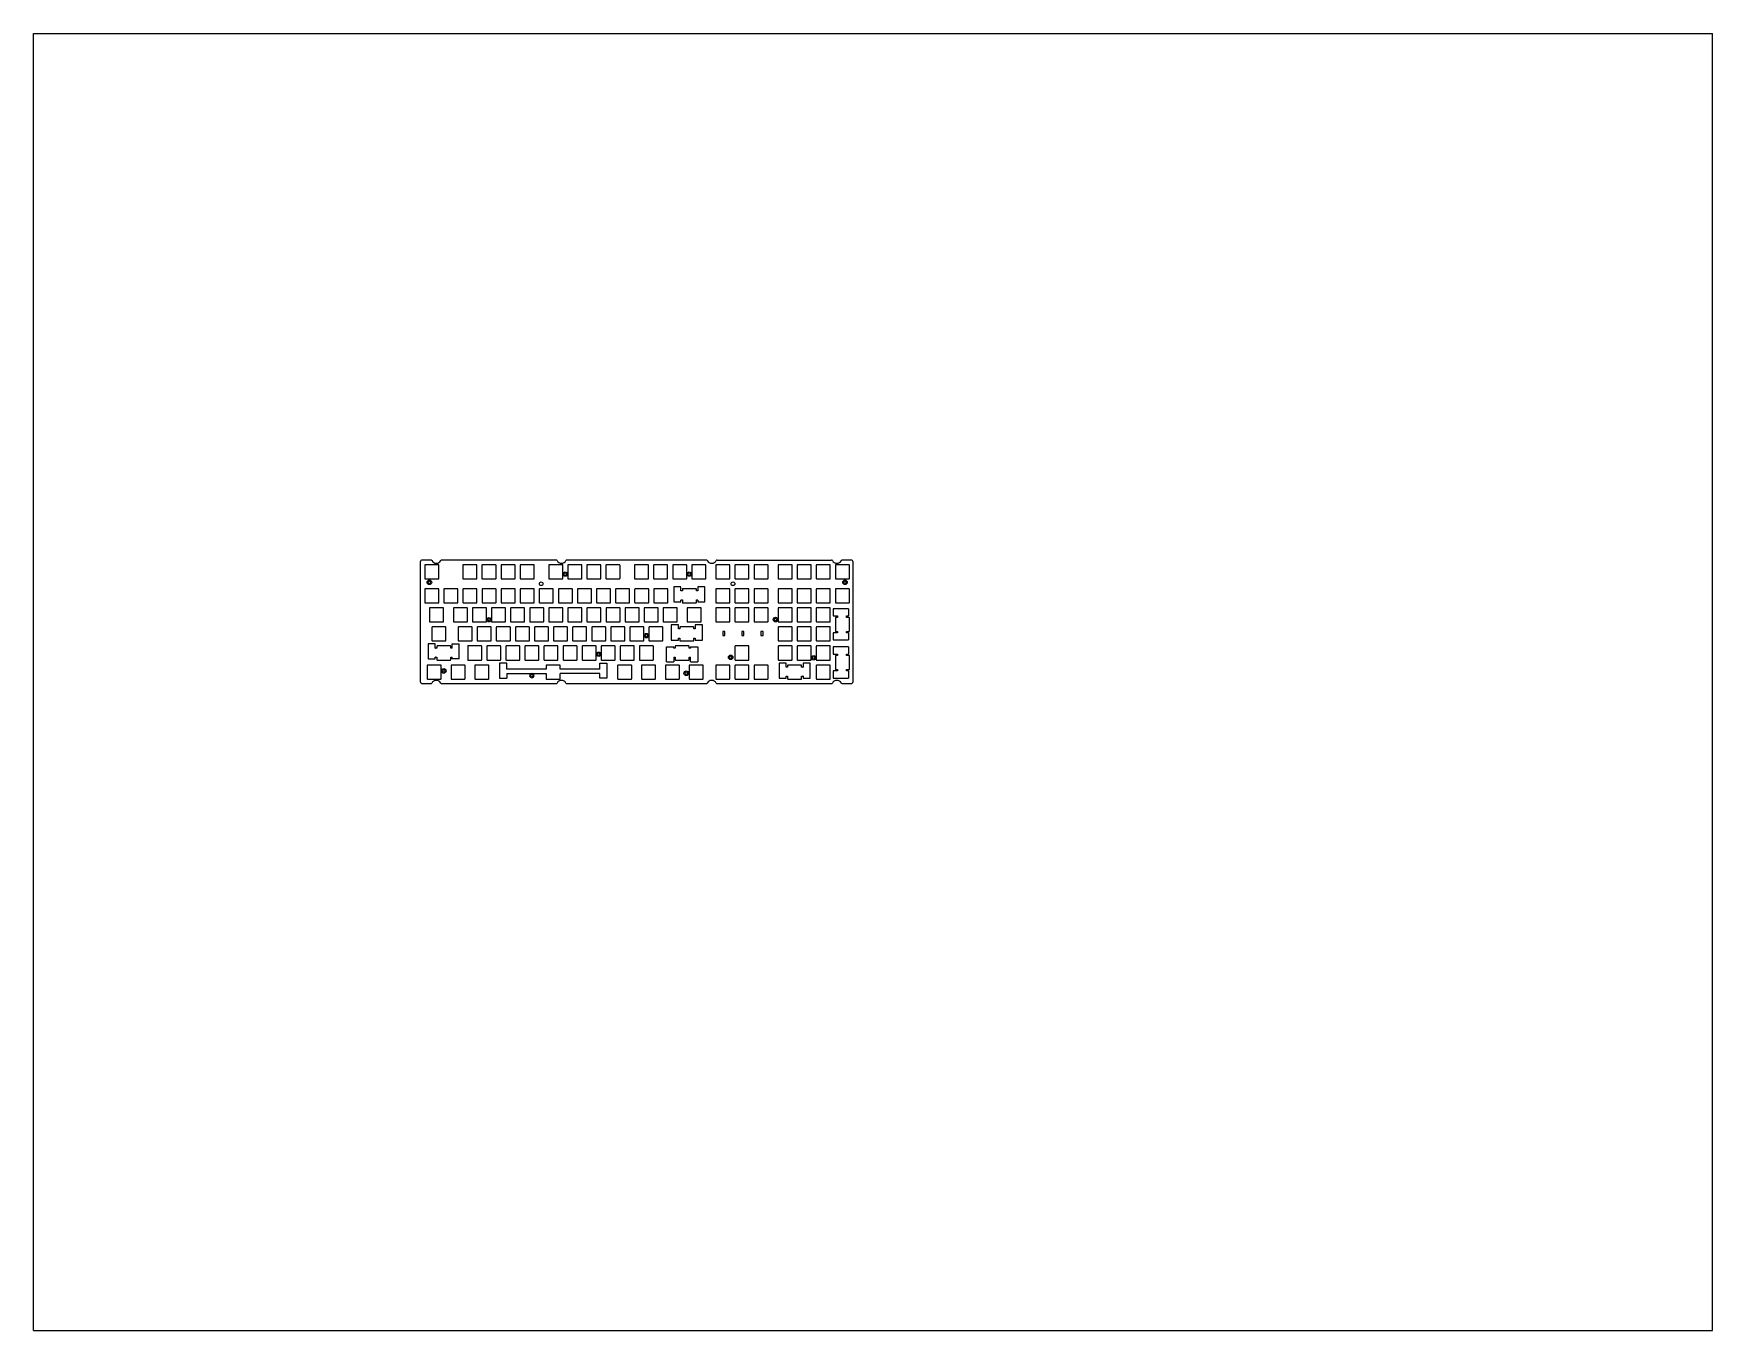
# Model space of a CAD drawing. Header units: millimetres. Extents: x 0 to 559, y 0 to 432.
import ezdxf

# ---------------------------------------------------------------- set-up
doc = ezdxf.new("R2010")
doc.units = ezdxf.units.MM
doc.header["$LTSCALE"] = 30.734
doc.layers.get('0').update_dxf_attribs({"linetype": 'CONTINUOUS'})

msp = doc.modelspace()

# ---------------------------------------------------------------- linework, layer by layer
at = {"color": 7, "linetype": 'Continuous'}
for p, q in [((0, 0), (0, 431.8)), ((0, 431.8), (558.8, 431.8)), ((558.8, 0), (558.8, 431.8)), ((128.69, 255.84), (128.69, 216.04)), ((132.28, 256.5), (129.35, 256.5)), ((130.22, 254.84), (130.22, 250.37)), ((134.79, 254.94), (130.32, 254.94)), ((134.89, 250.37), (134.89, 254.84)), ((173.95, 256.5), (135.82, 256.5)), ((142.9, 254.84), (142.9, 250.37)), ((147.47, 254.94), (143, 254.94)), ((147.57, 250.37), (147.57, 254.84)), ((149.25, 254.84), (149.25, 250.37)), ((153.82, 254.94), (149.35, 254.94)), ((153.92, 250.37), (153.92, 254.84)), ((155.6, 254.84), (155.6, 250.37)), ((160.17, 254.94), (155.7, 254.94)), ((160.27, 250.37), (160.27, 254.84)), ((161.95, 254.84), (161.95, 250.37)), ((166.52, 254.94), (162.05, 254.94)), ((166.62, 250.37), (166.62, 254.84)), ((171.47, 254.84), (171.47, 250.37)), ((176.04, 254.94), (171.57, 254.94)), ((176.14, 250.37), (176.14, 254.84)), ((223.95, 256.5), (177.49, 256.5)), ((177.82, 254.84), (177.82, 250.37)), ((182.39, 254.94), (177.92, 254.94)), ((182.49, 250.37), (182.49, 254.84)), ((184.17, 254.84), (184.17, 250.37)), ((188.74, 254.94), (184.27, 254.94)), ((188.84, 250.37), (188.84, 254.84)), ((190.52, 254.84), (190.52, 250.37)), ((195.09, 254.94), (190.62, 254.94)), ((195.19, 250.37), (195.19, 254.84)), ((200.04, 254.84), (200.04, 250.37)), ((204.6, 254.94), (200.13, 254.94)), ((204.7, 250.37), (204.7, 254.84)), ((206.39, 254.84), (206.39, 250.37)), ((210.95, 254.94), (206.48, 254.94)), ((211.05, 250.37), (211.05, 254.84)), ((212.74, 254.84), (212.74, 250.37)), ((217.3, 254.94), (212.83, 254.94)), ((217.4, 250.37), (217.4, 254.84)), ((219.09, 254.84), (219.09, 250.37)), ((223.65, 254.94), (219.18, 254.94)), ((223.75, 250.37), (223.75, 254.84)), ((227.1, 254.84), (227.1, 250.37)), ((231.67, 254.94), (227.2, 254.94)), ((227.49, 256.5), (265.62, 256.5)), ((231.77, 250.37), (231.77, 254.84)), ((233.45, 254.84), (233.45, 250.37)), ((238.02, 254.94), (233.55, 254.94)), ((238.12, 250.37), (238.12, 254.84)), ((239.8, 254.84), (239.8, 250.37)), ((244.37, 254.94), (239.9, 254.94)), ((244.47, 250.37), (244.47, 254.84)), ((247.82, 254.84), (247.82, 250.37)), ((252.39, 254.94), (247.92, 254.94)), ((252.49, 250.37), (252.49, 254.84)), ((254.17, 254.84), (254.17, 250.37)), ((258.74, 254.94), (254.27, 254.94)), ((258.84, 250.37), (258.84, 254.84)), ((260.52, 254.84), (260.52, 250.37)), ((265.09, 254.94), (260.62, 254.94)), ((265.19, 250.37), (265.19, 254.84)), ((266.87, 254.84), (266.87, 250.37)), ((271.44, 254.94), (266.97, 254.94)), ((272.09, 256.5), (269.15, 256.5)), ((271.54, 250.37), (271.54, 254.84)), ((272.75, 216.04), (272.75, 255.84)), ((130.22, 246.84), (130.22, 242.37)), ((130.32, 250.27), (134.79, 250.27)), ((134.79, 246.94), (130.32, 246.94)), ((134.89, 242.37), (134.89, 246.84)), ((136.57, 246.84), (136.57, 242.37)), ((141.14, 246.94), (136.67, 246.94)), ((141.24, 242.37), (141.24, 246.84)), ((142.92, 246.84), (142.92, 242.37)), ((143, 250.27), (147.47, 250.27)), ((147.49, 246.94), (143.02, 246.94)), ((147.59, 242.37), (147.59, 246.84)), ((149.27, 246.84), (149.27, 242.37)), ((149.35, 250.27), (153.82, 250.27)), ((153.84, 246.94), (149.37, 246.94)), ((153.94, 242.37), (153.94, 246.84)), ((155.62, 246.84), (155.62, 242.37)), ((155.7, 250.27), (160.17, 250.27)), ((160.19, 246.94), (155.72, 246.94)), ((160.29, 242.37), (160.29, 246.84)), ((161.97, 246.84), (161.97, 242.37)), ((162.05, 250.27), (166.52, 250.27)), ((166.54, 246.94), (162.07, 246.94)), ((166.64, 242.37), (166.64, 246.84)), ((168.32, 246.84), (168.32, 242.37)), ((172.89, 246.94), (168.42, 246.94)), ((171.57, 250.27), (176.04, 250.27)), ((172.99, 242.37), (172.99, 246.84)), ((174.67, 246.84), (174.67, 242.37)), ((179.24, 246.94), (174.77, 246.94)), ((177.92, 250.27), (182.39, 250.27)), ((179.34, 242.37), (179.34, 246.84)), ((181.02, 246.84), (181.02, 242.37)), ((185.59, 246.94), (181.12, 246.94)), ((184.27, 250.27), (188.74, 250.27)), ((185.69, 242.37), (185.69, 246.84)), ((187.37, 246.84), (187.37, 242.37)), ((191.94, 246.94), (187.47, 246.94)), ((190.62, 250.27), (195.09, 250.27)), ((192.04, 242.37), (192.04, 246.84)), ((193.72, 246.84), (193.72, 242.37)), ((198.29, 246.94), (193.82, 246.94)), ((198.39, 242.37), (198.39, 246.84)), ((200.07, 246.84), (200.07, 242.37)), ((200.13, 250.27), (204.6, 250.27)), ((204.64, 246.94), (200.17, 246.94)), ((204.74, 242.37), (204.74, 246.84)), ((206.42, 246.84), (206.42, 242.37)), ((206.48, 250.27), (210.95, 250.27)), ((210.99, 246.94), (206.52, 246.94)), ((211.09, 242.37), (211.09, 246.84)), ((212.83, 250.27), (217.3, 250.27)), ((213.07, 247.64), (213.07, 242.61)), ((215.47, 247.64), (213.07, 247.64)), ((215.47, 246.27), (215.47, 247.64)), ((215.94, 246.27), (215.49, 246.27)), ((215.94, 246.83), (215.94, 246.27)), ((220.5, 246.94), (216.04, 246.94)), ((219.18, 250.27), (223.65, 250.27)), ((220.6, 246.27), (220.6, 246.83)), ((221.05, 246.27), (220.6, 246.27)), ((223.47, 247.64), (221.07, 247.64)), ((221.07, 247.64), (221.07, 246.27)), ((223.47, 242.61), (223.47, 247.64)), ((227.1, 246.84), (227.1, 242.37)), ((227.2, 250.27), (231.67, 250.27)), ((231.67, 246.94), (227.2, 246.94)), ((231.77, 242.37), (231.77, 246.84)), ((233.45, 246.84), (233.45, 242.37)), ((233.55, 250.27), (238.02, 250.27)), ((238.02, 246.94), (233.55, 246.94)), ((238.12, 242.37), (238.12, 246.84)), ((239.8, 246.84), (239.8, 242.37)), ((239.9, 250.27), (244.37, 250.27)), ((244.37, 246.94), (239.9, 246.94)), ((244.47, 242.37), (244.47, 246.84)), ((247.82, 246.84), (247.82, 242.37)), ((247.92, 250.27), (252.39, 250.27)), ((252.39, 246.94), (247.92, 246.94)), ((252.49, 242.37), (252.49, 246.84)), ((254.17, 246.84), (254.17, 242.37)), ((254.27, 250.27), (258.74, 250.27)), ((258.74, 246.94), (254.27, 246.94)), ((258.84, 242.37), (258.84, 246.84)), ((260.52, 246.84), (260.52, 242.37)), ((260.62, 250.27), (265.09, 250.27)), ((265.09, 246.94), (260.62, 246.94)), ((265.19, 242.37), (265.19, 246.84)), ((266.87, 246.84), (266.87, 242.37)), ((266.97, 250.27), (271.44, 250.27)), ((271.44, 246.94), (266.97, 246.94)), ((271.54, 242.37), (271.54, 246.84)), ((130.32, 242.27), (134.79, 242.27)), ((131.8, 240.49), (131.8, 236.02)), ((136.37, 240.59), (131.9, 240.59)), ((136.47, 236.02), (136.47, 240.49)), ((136.67, 242.27), (141.14, 242.27)), ((139.74, 240.49), (139.74, 236.02)), ((144.3, 240.59), (139.83, 240.59)), ((143.02, 242.27), (147.49, 242.27)), ((144.4, 236.02), (144.4, 240.49)), ((146.09, 240.49), (146.09, 236.02)), ((150.65, 240.59), (146.18, 240.59)), ((149.37, 242.27), (153.84, 242.27)), ((150.75, 236.02), (150.75, 240.49)), ((152.44, 240.49), (152.44, 236.02)), ((157, 240.59), (152.53, 240.59)), ((155.72, 242.27), (160.19, 242.27)), ((157.1, 236.02), (157.1, 240.49)), ((158.79, 240.49), (158.79, 236.02)), ((163.35, 240.59), (158.88, 240.59)), ((162.07, 242.27), (166.54, 242.27)), ((163.45, 236.02), (163.45, 240.49)), ((165.14, 240.49), (165.14, 236.02)), ((169.7, 240.59), (165.23, 240.59)), ((168.42, 242.27), (172.89, 242.27)), ((169.8, 236.02), (169.8, 240.49)), ((171.49, 240.49), (171.49, 236.02)), ((176.05, 240.59), (171.58, 240.59)), ((174.77, 242.27), (179.24, 242.27)), ((176.15, 236.02), (176.15, 240.49)), ((177.84, 240.49), (177.84, 236.02)), ((182.4, 240.59), (177.93, 240.59)), ((181.12, 242.27), (185.59, 242.27)), ((182.5, 236.02), (182.5, 240.49)), ((184.19, 240.49), (184.19, 236.02)), ((188.75, 240.59), (184.28, 240.59)), ((187.47, 242.27), (191.94, 242.27)), ((188.85, 236.02), (188.85, 240.49)), ((190.54, 240.49), (190.54, 236.02)), ((195.1, 240.59), (190.63, 240.59)), ((193.82, 242.27), (198.29, 242.27)), ((195.2, 236.02), (195.2, 240.49)), ((196.89, 240.49), (196.89, 236.02)), ((201.45, 240.59), (196.98, 240.59)), ((200.17, 242.27), (204.64, 242.27)), ((201.55, 236.02), (201.55, 240.49)), ((203.24, 240.49), (203.24, 236.02)), ((207.8, 240.59), (203.33, 240.59)), ((206.52, 242.27), (210.99, 242.27)), ((207.9, 236.02), (207.9, 240.49)), ((209.59, 240.49), (209.59, 236.02)), ((214.15, 240.59), (209.68, 240.59)), ((213.07, 242.61), (215.47, 242.61)), ((214.25, 236.02), (214.25, 240.49)), ((215.47, 242.61), (215.47, 243.2)), ((215.49, 243.21), (215.94, 243.21)), ((215.94, 243.21), (215.94, 242.38)), ((216.04, 242.27), (220.5, 242.27)), ((217.52, 240.49), (217.52, 236.02)), ((222.09, 240.59), (217.62, 240.59)), ((220.6, 243.21), (221.05, 243.21)), ((220.6, 242.38), (220.6, 243.21)), ((221.07, 243.2), (221.07, 242.61)), ((221.07, 242.61), (223.47, 242.61)), ((222.19, 236.02), (222.19, 240.49)), ((227.1, 240.49), (227.1, 236.02)), ((227.2, 242.27), (231.67, 242.27)), ((231.67, 240.59), (227.2, 240.59)), ((231.77, 236.02), (231.77, 240.49)), ((233.45, 240.49), (233.45, 236.02)), ((233.55, 242.27), (238.02, 242.27)), ((238.02, 240.59), (233.55, 240.59)), ((238.12, 236.02), (238.12, 240.49)), ((239.8, 240.49), (239.8, 236.02)), ((239.9, 242.27), (244.37, 242.27)), ((244.37, 240.59), (239.9, 240.59)), ((244.47, 236.02), (244.47, 240.49)), ((247.82, 240.49), (247.82, 236.02)), ((247.92, 242.27), (252.39, 242.27)), ((252.39, 240.59), (247.92, 240.59)), ((252.49, 236.02), (252.49, 240.49)), ((254.17, 240.49), (254.17, 236.02)), ((254.27, 242.27), (258.74, 242.27)), ((258.74, 240.59), (254.27, 240.59)), ((258.84, 236.02), (258.84, 240.49)), ((260.52, 240.49), (260.52, 236.02)), ((260.62, 242.27), (265.09, 242.27)), ((265.09, 240.59), (260.62, 240.59)), ((265.19, 236.02), (265.19, 240.49)), ((271.2, 240.29), (266.17, 240.29)), ((266.17, 240.29), (266.17, 237.89)), ((266.97, 242.27), (271.44, 242.27)), ((271.2, 240.29), (271.2, 237.89)), ((131.9, 235.92), (136.37, 235.92)), ((139.83, 235.92), (144.3, 235.92)), ((146.18, 235.92), (150.65, 235.92)), ((152.53, 235.92), (157, 235.92)), ((158.88, 235.92), (163.35, 235.92)), ((165.23, 235.92), (169.7, 235.92)), ((171.58, 235.92), (176.05, 235.92)), ((177.93, 235.92), (182.4, 235.92)), ((184.28, 235.92), (188.75, 235.92)), ((190.63, 235.92), (195.1, 235.92)), ((196.98, 235.92), (201.45, 235.92)), ((203.33, 235.92), (207.8, 235.92)), ((209.68, 235.92), (214.15, 235.92)), ((214.66, 234.91), (212.26, 234.91)), ((212.26, 234.91), (212.26, 229.87)), ((214.66, 233.57), (214.66, 234.91)), ((217.62, 235.92), (222.09, 235.92)), ((222.66, 234.91), (220.26, 234.91)), ((220.26, 234.91), (220.26, 233.57)), ((222.66, 229.87), (222.66, 234.91)), ((227.2, 235.92), (231.67, 235.92)), ((233.55, 235.92), (238.02, 235.92)), ((239.9, 235.92), (244.37, 235.92)), ((247.92, 235.92), (252.39, 235.92)), ((254.27, 235.92), (258.74, 235.92)), ((260.62, 235.92), (265.09, 235.92)), ((266.17, 237.89), (267.54, 237.89)), ((266.87, 237.32), (266.87, 232.86)), ((267.54, 237.42), (266.97, 237.42)), ((267.54, 237.89), (267.54, 237.42)), ((270.6, 237.89), (271.2, 237.89)), ((270.6, 237.42), (270.6, 237.89)), ((271.43, 237.42), (270.6, 237.42)), ((271.54, 232.86), (271.54, 237.32)), ((132.59, 234.14), (132.59, 229.67)), ((137.16, 234.24), (132.69, 234.24)), ((132.69, 229.57), (137.16, 229.57)), ((137.26, 229.67), (137.26, 234.14)), ((141.32, 234.14), (141.32, 229.67)), ((145.89, 234.24), (141.42, 234.24)), ((141.42, 229.57), (145.89, 229.57)), ((145.99, 229.67), (145.99, 234.14)), ((147.67, 234.14), (147.67, 229.67)), ((152.24, 234.24), (147.77, 234.24)), ((147.77, 229.57), (152.24, 229.57)), ((152.34, 229.67), (152.34, 234.14)), ((154.02, 234.14), (154.02, 229.67)), ((158.59, 234.24), (154.12, 234.24)), ((154.12, 229.57), (158.59, 229.57)), ((158.69, 229.67), (158.69, 234.14)), ((160.37, 234.14), (160.37, 229.67)), ((164.94, 234.24), (160.47, 234.24)), ((160.47, 229.57), (164.94, 229.57)), ((165.04, 229.67), (165.04, 234.14)), ((166.72, 234.14), (166.72, 229.67)), ((171.29, 234.24), (166.82, 234.24)), ((166.82, 229.57), (171.29, 229.57)), ((171.39, 229.67), (171.39, 234.14)), ((173.07, 234.14), (173.07, 229.67)), ((177.64, 234.24), (173.17, 234.24)), ((173.17, 229.57), (177.64, 229.57)), ((177.74, 229.67), (177.74, 234.14)), ((179.42, 234.14), (179.42, 229.67)), ((183.99, 234.24), (179.52, 234.24)), ((179.52, 229.57), (183.99, 229.57)), ((184.09, 229.67), (184.09, 234.14)), ((185.77, 234.14), (185.77, 229.67)), ((190.34, 234.24), (185.87, 234.24)), ((185.87, 229.57), (190.34, 229.57)), ((190.44, 229.67), (190.44, 234.14)), ((192.12, 234.14), (192.12, 229.67)), ((196.69, 234.24), (192.22, 234.24)), ((192.22, 229.57), (196.69, 229.57)), ((196.79, 229.67), (196.79, 234.14)), ((198.47, 234.14), (198.47, 229.67)), ((203.04, 234.24), (198.57, 234.24)), ((198.57, 229.57), (203.04, 229.57)), ((203.14, 229.67), (203.14, 234.14)), ((204.82, 234.14), (204.82, 229.67)), ((209.39, 234.24), (204.92, 234.24)), ((204.92, 229.57), (209.39, 229.57)), ((209.49, 229.67), (209.49, 234.14)), ((212.26, 229.87), (214.66, 229.87)), ((214.66, 229.87), (214.66, 230.5)), ((215.13, 233.57), (214.68, 233.57)), ((214.68, 230.51), (215.13, 230.51)), ((215.13, 234.13), (215.13, 233.57)), ((215.13, 230.51), (215.13, 229.68)), ((219.69, 234.24), (215.23, 234.24)), ((215.23, 229.57), (219.69, 229.57)), ((219.79, 233.57), (219.79, 234.13)), ((220.24, 233.57), (219.79, 233.57)), ((219.79, 230.51), (220.24, 230.51)), ((219.79, 229.68), (219.79, 230.51)), ((220.26, 230.5), (220.26, 229.87)), ((220.26, 229.87), (222.66, 229.87)), ((230.12, 232.74), (229.45, 232.74)), ((229.45, 232.74), (229.45, 231.41)), ((229.45, 231.41), (230.12, 231.41)), ((230.12, 231.41), (230.12, 232.74)), ((236.45, 232.74), (235.79, 232.74)), ((235.79, 232.74), (235.79, 231.41)), ((235.79, 231.41), (236.45, 231.41)), ((236.45, 231.41), (236.45, 232.74)), ((242.79, 232.74), (242.12, 232.74)), ((242.12, 232.74), (242.12, 231.41)), ((242.12, 231.41), (242.79, 231.41)), ((242.79, 231.41), (242.79, 232.74)), ((247.82, 234.14), (247.82, 229.67)), ((252.39, 234.24), (247.92, 234.24)), ((247.92, 229.57), (252.39, 229.57)), ((252.49, 229.67), (252.49, 234.14)), ((254.17, 234.14), (254.17, 229.67)), ((258.74, 234.24), (254.27, 234.24)), ((254.27, 229.57), (258.74, 229.57)), ((258.84, 229.67), (258.84, 234.14)), ((260.52, 234.14), (260.52, 229.67)), ((265.09, 234.24), (260.62, 234.24)), ((260.62, 229.57), (265.09, 229.57)), ((265.19, 229.67), (265.19, 234.14)), ((267.54, 232.29), (266.17, 232.29)), ((266.17, 232.29), (266.17, 229.89)), ((266.17, 229.89), (271.2, 229.89)), ((266.97, 232.75), (267.54, 232.75)), ((267.54, 232.75), (267.54, 232.29)), ((270.6, 232.75), (271.43, 232.75)), ((270.6, 232.29), (270.6, 232.75)), ((271.2, 232.29), (270.6, 232.29)), ((271.2, 232.29), (271.2, 229.89)), ((131.31, 228.59), (131.31, 223.56)), ((133.71, 228.59), (131.31, 228.59)), ((131.31, 223.56), (133.71, 223.56)), ((133.71, 227.22), (133.71, 228.59)), ((133.71, 223.56), (133.71, 224.15)), ((134.18, 227.22), (133.73, 227.22)), ((133.73, 224.16), (134.18, 224.16)), ((134.18, 227.78), (134.18, 227.22)), ((134.18, 224.16), (134.18, 223.33)), ((138.74, 227.89), (134.28, 227.89)), ((138.84, 227.22), (138.84, 227.78)), ((139.29, 227.22), (138.84, 227.22)), ((138.84, 223.33), (138.84, 224.16)), ((138.84, 224.16), (139.29, 224.16)), ((139.31, 227.22), (139.31, 228.59)), ((139.31, 228.59), (141.71, 228.59)), ((139.31, 223.56), (139.31, 224.15)), ((141.71, 223.56), (139.31, 223.56)), ((141.71, 223.56), (141.71, 228.59)), ((144.49, 227.79), (144.49, 223.32)), ((149.05, 227.89), (144.58, 227.89)), ((149.15, 223.32), (149.15, 227.79)), ((150.84, 227.79), (150.84, 223.32)), ((155.4, 227.89), (150.93, 227.89)), ((155.5, 223.32), (155.5, 227.79)), ((157.19, 227.79), (157.19, 223.32)), ((161.75, 227.89), (157.28, 227.89)), ((161.85, 223.32), (161.85, 227.79)), ((163.54, 227.79), (163.54, 223.32)), ((168.1, 227.89), (163.63, 227.89)), ((168.2, 223.32), (168.2, 227.79)), ((169.89, 227.79), (169.89, 223.32)), ((174.45, 227.89), (169.98, 227.89)), ((174.55, 223.32), (174.55, 227.79)), ((176.24, 227.79), (176.24, 223.32)), ((180.8, 227.89), (176.33, 227.89)), ((180.9, 223.32), (180.9, 227.79)), ((182.59, 227.79), (182.59, 223.32)), ((187.15, 227.89), (182.68, 227.89)), ((187.25, 223.32), (187.25, 227.79)), ((188.94, 227.79), (188.94, 223.32)), ((193.5, 227.89), (189.03, 227.89)), ((193.6, 223.32), (193.6, 227.79)), ((195.29, 227.79), (195.29, 223.32)), ((199.85, 227.89), (195.38, 227.89)), ((199.95, 223.32), (199.95, 227.79)), ((201.64, 227.79), (201.64, 223.32)), ((206.2, 227.89), (201.73, 227.89)), ((206.3, 223.32), (206.3, 227.79)), ((210.66, 227.61), (213.06, 227.61)), ((210.66, 222.56), (210.66, 227.61)), ((213.06, 227.22), (213.06, 227.61)), ((213.06, 224.15), (213.06, 222.56)), ((213.53, 227.22), (213.08, 227.22)), ((213.08, 224.16), (213.53, 224.16)), ((213.53, 227.78), (213.53, 227.22)), ((213.53, 224.16), (213.53, 223.33)), ((218.09, 227.89), (213.63, 227.89)), ((218.19, 227.22), (218.19, 227.78)), ((218.64, 227.22), (218.19, 227.22)), ((218.19, 224.16), (218.64, 224.16)), ((218.19, 223.33), (218.19, 224.16)), ((218.66, 227.61), (221.06, 227.61)), ((218.66, 227.61), (218.66, 227.22)), ((218.66, 222.56), (218.66, 224.15)), ((221.06, 227.61), (221.06, 222.56)), ((233.45, 227.79), (233.45, 223.32)), ((238.02, 227.89), (233.55, 227.89)), ((238.12, 223.32), (238.12, 227.79)), ((247.82, 227.79), (247.82, 223.32)), ((252.39, 227.89), (247.92, 227.89)), ((252.49, 223.32), (252.49, 227.79)), ((254.17, 227.79), (254.17, 223.32)), ((258.74, 227.89), (254.27, 227.89)), ((258.84, 223.32), (258.84, 227.79)), ((260.52, 227.79), (260.52, 223.32)), ((265.09, 227.89), (260.62, 227.89)), ((265.19, 223.32), (265.19, 227.79)), ((271.2, 227.6), (266.17, 227.6)), ((266.17, 227.6), (266.17, 225.2)), ((266.17, 225.2), (267.54, 225.2)), ((266.87, 224.63), (266.87, 220.18)), ((267.54, 224.74), (266.97, 224.74)), ((267.54, 225.2), (267.54, 224.74)), ((270.6, 225.2), (271.2, 225.2)), ((270.6, 224.74), (270.6, 225.2)), ((271.43, 224.74), (270.6, 224.74)), ((271.2, 227.6), (271.2, 225.2)), ((271.54, 220.18), (271.54, 224.63)), ((131.01, 221.44), (131.01, 216.97)), ((135.58, 221.54), (131.11, 221.54)), ((134.28, 223.22), (138.74, 223.22)), ((135.68, 216.97), (135.68, 221.44)), ((138.94, 221.44), (138.94, 216.97)), ((143.51, 221.54), (139.04, 221.54)), ((143.61, 216.97), (143.61, 221.44)), ((144.58, 223.22), (149.05, 223.22)), ((146.88, 221.44), (146.88, 216.97)), ((151.45, 221.54), (146.98, 221.54)), ((150.93, 223.22), (155.4, 223.22)), ((151.54, 216.97), (151.54, 221.44)), ((155.11, 222.17), (155.11, 217.14)), ((157.51, 222.17), (155.11, 222.17)), ((157.28, 223.22), (161.75, 223.22)), ((157.51, 220.19), (157.51, 222.17)), ((170.64, 220.19), (157.51, 220.19)), ((157.51, 218.76), (157.51, 217.14)), ((157.51, 218.76), (170.64, 218.76)), ((163.63, 223.22), (168.1, 223.22)), ((169.98, 223.22), (174.45, 223.22)), ((170.64, 221.54), (170.64, 220.19)), ((175.31, 221.54), (170.64, 221.54)), ((170.64, 218.76), (170.64, 216.87)), ((175.31, 220.19), (175.31, 221.54)), ((188.44, 220.19), (175.31, 220.19)), ((175.31, 216.87), (175.31, 218.76)), ((188.44, 218.76), (175.31, 218.76)), ((176.33, 223.22), (180.8, 223.22)), ((182.68, 223.22), (187.15, 223.22)), ((188.44, 220.19), (188.44, 222.17)), ((188.44, 222.17), (190.84, 222.17)), ((188.44, 217.14), (188.44, 218.76)), ((189.03, 223.22), (193.5, 223.22)), ((190.84, 222.17), (190.84, 217.14)), ((194.41, 221.44), (194.41, 216.97)), ((198.98, 221.54), (194.51, 221.54)), ((195.38, 223.22), (199.85, 223.22)), ((199.08, 216.97), (199.08, 221.44)), ((201.73, 223.22), (206.2, 223.22)), ((202.34, 221.44), (202.34, 216.97)), ((206.91, 221.54), (202.44, 221.54)), ((207.01, 216.97), (207.01, 221.44)), ((210.28, 221.44), (210.28, 216.97)), ((214.85, 221.54), (210.38, 221.54)), ((210.66, 222.56), (213.06, 222.56)), ((213.63, 223.22), (218.09, 223.22)), ((214.94, 216.97), (214.94, 221.44)), ((218.21, 221.44), (218.21, 216.97)), ((222.78, 221.54), (218.31, 221.54)), ((218.66, 222.56), (221.06, 222.56)), ((222.88, 216.97), (222.88, 221.44)), ((227.1, 221.44), (227.1, 216.97)), ((231.67, 221.54), (227.2, 221.54)), ((231.77, 216.97), (231.77, 221.44)), ((233.45, 221.44), (233.45, 216.97)), ((233.55, 223.22), (238.02, 223.22)), ((238.02, 221.54), (233.55, 221.54)), ((238.12, 216.97), (238.12, 221.44)), ((239.8, 221.44), (239.8, 216.97)), ((244.37, 221.54), (239.9, 221.54)), ((244.47, 216.97), (244.47, 221.44)), ((247.92, 223.22), (252.39, 223.22)), ((250.52, 222.17), (248.12, 222.17)), ((248.12, 222.17), (248.12, 217.14)), ((250.52, 220.87), (250.52, 222.17)), ((250.99, 220.87), (250.54, 220.87)), ((250.99, 221.43), (250.99, 220.87)), ((255.55, 221.54), (251.09, 221.54)), ((254.27, 223.22), (258.74, 223.22)), ((255.65, 220.87), (255.65, 221.43)), ((256.1, 220.87), (255.65, 220.87)), ((258.52, 222.17), (256.12, 222.17)), ((256.12, 222.17), (256.12, 220.87)), ((258.52, 217.14), (258.52, 222.17)), ((260.52, 221.44), (260.52, 216.97)), ((260.62, 223.22), (265.09, 223.22)), ((265.09, 221.54), (260.62, 221.54)), ((265.19, 216.97), (265.19, 221.44)), ((267.54, 219.6), (266.17, 219.6)), ((266.17, 219.6), (266.17, 217.2)), ((266.97, 220.07), (267.54, 220.07)), ((267.54, 220.07), (267.54, 219.6)), ((270.6, 220.07), (271.43, 220.07)), ((270.6, 219.6), (270.6, 220.07)), ((271.2, 219.6), (270.6, 219.6)), ((271.2, 219.6), (271.2, 217.2)), ((129.35, 215.37), (132.28, 215.37)), ((131.11, 216.87), (135.58, 216.87)), ((135.82, 215.37), (173.95, 215.37)), ((139.04, 216.87), (143.51, 216.87)), ((146.98, 216.87), (151.45, 216.87)), ((155.11, 217.14), (157.51, 217.14)), ((170.64, 216.87), (175.31, 216.87)), ((177.49, 215.37), (223.95, 215.37)), ((190.84, 217.14), (188.44, 217.14)), ((194.51, 216.87), (198.98, 216.87)), ((202.44, 216.87), (206.91, 216.87)), ((210.38, 216.87), (214.85, 216.87)), ((218.31, 216.87), (222.78, 216.87)), ((227.2, 216.87), (231.67, 216.87)), ((227.49, 215.37), (265.62, 215.37)), ((233.55, 216.87), (238.02, 216.87)), ((239.9, 216.87), (244.37, 216.87)), ((248.12, 217.14), (250.52, 217.14)), ((250.52, 217.14), (250.52, 217.8)), ((250.54, 217.81), (250.99, 217.81)), ((250.99, 217.81), (250.99, 216.98)), ((251.09, 216.87), (255.55, 216.87)), ((255.65, 217.81), (256.1, 217.81)), ((255.65, 216.98), (255.65, 217.81)), ((256.12, 217.8), (256.12, 217.14)), ((256.12, 217.14), (258.52, 217.14)), ((260.62, 216.87), (265.09, 216.87)), ((266.17, 217.2), (271.2, 217.2)), ((269.16, 215.37), (272.09, 215.37)), ((0, 0), (558.8, 0))]:
    msp.add_line(p, q, dxfattribs=at)
for centre, radius in [((176.97, 251.82), 0.733), ((176.97, 251.82), 0.433), ((218.24, 251.82), 0.733), ((218.24, 251.82), 0.433), ((131.75, 249.08), 0.767), ((131.75, 249.08), 0.433), ((168.98, 248.61), 0.617), ((232.79, 248.61), 0.617), ((270.08, 249.08), 0.767), ((270.08, 249.08), 0.433), ((151.59, 236.64), 0.733), ((151.59, 236.64), 0.433), ((246.98, 236.67), 0.767), ((246.98, 236.67), 0.433), ((203.97, 231.32), 0.733), ((203.97, 231.32), 0.433), ((188.09, 225.15), 0.733), ((188.09, 225.15), 0.433), ((232.03, 224.12), 0.767), ((232.03, 224.12), 0.433), ((259.66, 223.95), 0.767), ((259.66, 223.95), 0.433), ((136.53, 219.58), 0.767), ((136.53, 219.58), 0.433), ((165.85, 218.03), 0.433), ((217.25, 218.82), 0.767), ((217.25, 218.82), 0.433)]:
    msp.add_circle(centre, radius, dxfattribs=at)
for centre, radius, start, end in [((129.35, 255.84), 0.667, 90, 180), ((130.32, 254.84), 0.0983, 90, 180), ((132.28, 256.17), 0.333, 27.8559, 90), ((134.05, 257.11), 1.67, 207.8559, 332.1441), ((134.79, 254.84), 0.0983, 0, 90), ((135.82, 256.17), 0.333, 90, 152.1441), ((143, 254.84), 0.0983, 90, 180), ((147.47, 254.84), 0.0983, 0, 90), ((149.35, 254.84), 0.0983, 90, 180), ((153.82, 254.84), 0.0983, 0, 90), ((155.7, 254.84), 0.0983, 90, 180), ((160.17, 254.84), 0.0983, 0, 90), ((162.05, 254.84), 0.0983, 90, 180), ((166.52, 254.84), 0.0983, 0, 90), ((171.57, 254.84), 0.0983, 90, 180), ((173.95, 256.17), 0.333, 27.8559, 90), ((175.72, 257.11), 1.67, 207.8559, 332.1441), ((176.04, 254.84), 0.0983, 0, 90), ((177.49, 256.17), 0.333, 90, 152.1441), ((177.92, 254.84), 0.0983, 90, 180), ((182.39, 254.84), 0.0983, 0, 90), ((184.27, 254.84), 0.0983, 90, 180), ((188.74, 254.84), 0.0983, 0, 90), ((190.62, 254.84), 0.0983, 90, 180), ((195.09, 254.84), 0.0983, 0, 90), ((200.13, 254.84), 0.0983, 90, 180), ((204.6, 254.84), 0.0983, 0, 90), ((206.48, 254.84), 0.0983, 90, 180), ((210.95, 254.84), 0.0983, 0, 90), ((212.83, 254.84), 0.0983, 90, 180), ((217.3, 254.84), 0.0983, 0, 90), ((219.18, 254.84), 0.0983, 90, 180), ((223.65, 254.84), 0.0983, 0, 90), ((223.95, 256.17), 0.333, 27.8559, 90), ((225.72, 257.11), 1.67, 207.8559, 332.1441), ((227.2, 254.84), 0.0983, 90, 180), ((227.49, 256.17), 0.333, 90, 152.1441), ((231.67, 254.84), 0.0983, 0, 90), ((233.55, 254.84), 0.0983, 90, 180), ((238.02, 254.84), 0.0983, 0, 90), ((239.9, 254.84), 0.0983, 90, 180), ((244.37, 254.84), 0.0983, 0, 90), ((247.92, 254.84), 0.1, 90, 180), ((252.39, 254.84), 0.1, 0, 90), ((254.27, 254.84), 0.1, 90, 180), ((258.74, 254.84), 0.1, 0, 90), ((260.62, 254.84), 0.1, 90, 180), ((265.09, 254.84), 0.1, 0, 90), ((265.62, 256.17), 0.333, 27.8559, 90), ((267.39, 257.11), 1.67, 207.8559, 332.1441), ((266.97, 254.84), 0.1, 90, 180), ((269.15, 256.17), 0.333, 90, 152.1441), ((271.44, 254.84), 0.1, 0, 90), ((272.09, 255.84), 0.667, 0, 90), ((130.32, 250.37), 0.0983, 180, 270), ((130.32, 246.84), 0.0983, 90, 180), ((134.79, 250.37), 0.0983, 270, 360), ((134.79, 246.84), 0.0983, 0, 90), ((136.67, 246.84), 0.0983, 90, 180), ((141.14, 246.84), 0.0983, 0, 90), ((143, 250.37), 0.0983, 180, 270), ((143.02, 246.84), 0.0983, 90, 180), ((147.47, 250.37), 0.0983, 270, 360), ((147.49, 246.84), 0.0983, 0, 90), ((149.35, 250.37), 0.0983, 180, 270), ((149.37, 246.84), 0.0983, 90, 180), ((153.82, 250.37), 0.0983, 270, 360), ((153.84, 246.84), 0.0983, 0, 90), ((155.7, 250.37), 0.0983, 180, 270), ((155.72, 246.84), 0.0983, 90, 180), ((160.17, 250.37), 0.0983, 270, 360), ((160.19, 246.84), 0.0983, 0, 90), ((162.05, 250.37), 0.0983, 180, 270), ((162.07, 246.84), 0.0983, 90, 180), ((166.52, 250.37), 0.0983, 270, 360), ((166.54, 246.84), 0.0983, 0, 90), ((168.42, 246.84), 0.0983, 90, 180), ((171.57, 250.37), 0.0983, 180, 270), ((172.89, 246.84), 0.0983, 0, 90), ((174.77, 246.84), 0.0983, 90, 180), ((176.04, 250.37), 0.0983, 270, 360), ((177.92, 250.37), 0.0983, 180, 270), ((179.24, 246.84), 0.0983, 0, 90), ((181.12, 246.84), 0.0983, 90, 180), ((182.39, 250.37), 0.0983, 270, 360), ((184.27, 250.37), 0.0983, 180, 270), ((185.59, 246.84), 0.0983, 0, 90), ((187.47, 246.84), 0.0983, 90, 180), ((188.74, 250.37), 0.0983, 270, 360), ((190.62, 250.37), 0.0983, 180, 270), ((191.94, 246.84), 0.0983, 0, 90), ((193.82, 246.84), 0.0983, 90, 180), ((195.09, 250.37), 0.0983, 270, 360), ((198.29, 246.84), 0.0983, 0, 90), ((200.13, 250.37), 0.0983, 180, 270), ((200.17, 246.84), 0.0983, 90, 180), ((204.6, 250.37), 0.0983, 270, 360), ((204.64, 246.84), 0.0983, 0, 90), ((206.48, 250.37), 0.0983, 180, 270), ((206.52, 246.84), 0.0983, 90, 180), ((210.95, 250.37), 0.0983, 270, 360), ((210.99, 246.84), 0.0983, 0, 90), ((212.83, 250.37), 0.0983, 180, 270), ((215.49, 246.37), 0.1, 261.3731, 270), ((216.04, 246.83), 0.105, 90, 180), ((217.3, 250.37), 0.0983, 270, 360), ((219.18, 250.37), 0.0983, 180, 270), ((220.5, 246.83), 0.105, 0, 90), ((221.05, 246.37), 0.1, 270, 280.564), ((223.65, 250.37), 0.0983, 270, 360), ((227.2, 250.37), 0.0983, 180, 270), ((227.2, 246.84), 0.0983, 90, 180), ((231.67, 250.37), 0.0983, 270, 360), ((231.67, 246.84), 0.0983, 0, 90), ((233.55, 250.37), 0.0983, 180, 270), ((233.55, 246.84), 0.0983, 90, 180), ((238.02, 250.37), 0.0983, 270, 360), ((238.02, 246.84), 0.0983, 0, 90), ((239.9, 250.37), 0.0983, 180, 270), ((239.9, 246.84), 0.0983, 90, 180), ((244.37, 250.37), 0.0983, 270, 360), ((244.37, 246.84), 0.0983, 0, 90), ((247.92, 250.37), 0.1, 180, 270), ((247.92, 246.84), 0.0983, 90, 180), ((252.39, 250.37), 0.1, 270, 360), ((252.39, 246.84), 0.0983, 0, 90), ((254.27, 250.37), 0.1, 180, 270), ((254.27, 246.84), 0.0983, 90, 180), ((258.74, 250.37), 0.1, 270, 360), ((258.74, 246.84), 0.0983, 0, 90), ((260.62, 250.37), 0.1, 180, 270), ((260.62, 246.84), 0.0983, 90, 180), ((265.09, 250.37), 0.1, 270, 360), ((265.09, 246.84), 0.0983, 0, 90), ((266.97, 250.37), 0.1, 180, 270), ((266.97, 246.84), 0.0983, 90, 180), ((271.44, 250.37), 0.1, 270, 360), ((271.44, 246.84), 0.0983, 0, 90), ((130.32, 242.37), 0.0983, 180, 270), ((131.9, 240.49), 0.0983, 90, 180), ((134.79, 242.37), 0.0983, 270, 360), ((136.37, 240.49), 0.0983, 0, 90), ((136.67, 242.37), 0.0983, 180, 270), ((139.83, 240.49), 0.0983, 90, 180), ((141.14, 242.37), 0.0983, 270, 360), ((143.02, 242.37), 0.0983, 180, 270), ((144.3, 240.49), 0.0983, 0, 90), ((146.18, 240.49), 0.0983, 90, 180), ((147.49, 242.37), 0.0983, 270, 360), ((149.37, 242.37), 0.0983, 180, 270), ((150.65, 240.49), 0.0983, 0, 90), ((152.53, 240.49), 0.0983, 90, 180), ((153.84, 242.37), 0.0983, 270, 360), ((155.72, 242.37), 0.0983, 180, 270), ((157, 240.49), 0.0983, 0, 90), ((158.88, 240.49), 0.0983, 90, 180), ((160.19, 242.37), 0.0983, 270, 360), ((162.07, 242.37), 0.0983, 180, 270), ((163.35, 240.49), 0.0983, 0, 90), ((165.23, 240.49), 0.0983, 90, 180), ((166.54, 242.37), 0.0983, 270, 360), ((168.42, 242.37), 0.0983, 180, 270), ((169.7, 240.49), 0.0983, 0, 90), ((171.58, 240.49), 0.0983, 90, 180), ((172.89, 242.37), 0.0983, 270, 360), ((174.77, 242.37), 0.0983, 180, 270), ((176.05, 240.49), 0.0983, 0, 90), ((177.93, 240.49), 0.0983, 90, 180), ((179.24, 242.37), 0.0983, 270, 360), ((181.12, 242.37), 0.0983, 180, 270), ((182.4, 240.49), 0.0983, 0, 90), ((184.28, 240.49), 0.0983, 90, 180), ((185.59, 242.37), 0.0983, 270, 360), ((187.47, 242.37), 0.0983, 180, 270), ((188.75, 240.49), 0.0983, 0, 90), ((190.63, 240.49), 0.0983, 90, 180), ((191.94, 242.37), 0.0983, 270, 360), ((193.82, 242.37), 0.0983, 180, 270), ((195.1, 240.49), 0.0983, 0, 90), ((196.98, 240.49), 0.0983, 90, 180), ((198.29, 242.37), 0.0983, 270, 360), ((200.17, 242.37), 0.0983, 180, 270), ((201.45, 240.49), 0.0983, 0, 90), ((203.33, 240.49), 0.0983, 90, 180), ((204.64, 242.37), 0.0983, 270, 360), ((206.52, 242.37), 0.0983, 180, 270), ((207.8, 240.49), 0.0983, 0, 90), ((209.68, 240.49), 0.0983, 90, 180), ((210.99, 242.37), 0.0983, 270, 360), ((214.15, 240.49), 0.0983, 0, 90), ((215.49, 243.11), 0.1, 90, 98.6269), ((216.04, 242.38), 0.105, 180, 270), ((217.62, 240.49), 0.0983, 90, 180), ((220.5, 242.38), 0.105, 270, 360), ((221.05, 243.11), 0.1, 79.436, 90), ((222.09, 240.49), 0.0983, 0, 90), ((227.2, 242.37), 0.0983, 180, 270), ((227.2, 240.49), 0.0983, 90, 180), ((231.67, 242.37), 0.0983, 270, 360), ((231.67, 240.49), 0.0983, 0, 90), ((233.55, 242.37), 0.0983, 180, 270), ((233.55, 240.49), 0.0983, 90, 180), ((238.02, 242.37), 0.0983, 270, 360), ((238.02, 240.49), 0.0983, 0, 90), ((239.9, 242.37), 0.0983, 180, 270), ((239.9, 240.49), 0.0983, 90, 180), ((244.37, 242.37), 0.0983, 270, 360), ((244.37, 240.49), 0.0983, 0, 90), ((247.92, 242.37), 0.0983, 180, 270), ((247.92, 240.49), 0.0983, 90, 180), ((252.39, 242.37), 0.0983, 270, 360), ((252.39, 240.49), 0.0983, 0, 90), ((254.27, 242.37), 0.0983, 180, 270), ((254.27, 240.49), 0.0983, 90, 180), ((258.74, 242.37), 0.0983, 270, 360), ((258.74, 240.49), 0.0983, 0, 90), ((260.62, 242.37), 0.0983, 180, 270), ((260.62, 240.49), 0.0983, 90, 180), ((265.09, 242.37), 0.0983, 270, 360), ((265.09, 240.49), 0.0983, 0, 90), ((266.97, 242.37), 0.0983, 180, 270), ((271.44, 242.37), 0.0983, 270, 360), ((131.9, 236.02), 0.0983, 180, 270), ((136.37, 236.02), 0.0983, 270, 360), ((139.83, 236.02), 0.0983, 180, 270), ((144.3, 236.02), 0.0983, 270, 360), ((146.18, 236.02), 0.0983, 180, 270), ((150.65, 236.02), 0.0983, 270, 360), ((152.53, 236.02), 0.0983, 180, 270), ((157, 236.02), 0.0983, 270, 360), ((158.88, 236.02), 0.0983, 180, 270), ((163.35, 236.02), 0.0983, 270, 360), ((165.23, 236.02), 0.0983, 180, 270), ((169.7, 236.02), 0.0983, 270, 360), ((171.58, 236.02), 0.0983, 180, 270), ((176.05, 236.02), 0.0983, 270, 360), ((177.93, 236.02), 0.0983, 180, 270), ((182.4, 236.02), 0.0983, 270, 360), ((184.28, 236.02), 0.0983, 180, 270), ((188.75, 236.02), 0.0983, 270, 360), ((190.63, 236.02), 0.0983, 180, 270), ((195.1, 236.02), 0.0983, 270, 360), ((196.98, 236.02), 0.0983, 180, 270), ((201.45, 236.02), 0.0983, 270, 360), ((203.33, 236.02), 0.0983, 180, 270), ((207.8, 236.02), 0.0983, 270, 360), ((209.68, 236.02), 0.0983, 180, 270), ((214.15, 236.02), 0.0983, 270, 360), ((217.62, 236.02), 0.0983, 180, 270), ((222.09, 236.02), 0.0983, 270, 360), ((227.2, 236.02), 0.0983, 180, 270), ((231.67, 236.02), 0.0983, 270, 360), ((233.55, 236.02), 0.0983, 180, 270), ((238.02, 236.02), 0.0983, 270, 360), ((239.9, 236.02), 0.0983, 180, 270), ((244.37, 236.02), 0.0983, 270, 360), ((247.92, 236.02), 0.0983, 180, 270), ((252.39, 236.02), 0.0983, 270, 360), ((254.27, 236.02), 0.0983, 180, 270), ((258.74, 236.02), 0.0983, 270, 360), ((260.62, 236.02), 0.0983, 180, 270), ((265.09, 236.02), 0.0983, 270, 360), ((266.97, 237.32), 0.105, 90, 180), ((271.43, 237.32), 0.105, 0, 90), ((132.69, 234.14), 0.0983, 90, 180), ((132.69, 229.67), 0.0983, 180, 270), ((137.16, 234.14), 0.0983, 0, 90), ((137.16, 229.67), 0.0983, 270, 360), ((141.42, 234.14), 0.0983, 90, 180), ((141.42, 229.67), 0.0983, 180, 270), ((145.89, 234.14), 0.0983, 0, 90), ((145.89, 229.67), 0.0983, 270, 360), ((147.77, 234.14), 0.0983, 90, 180), ((147.77, 229.67), 0.0983, 180, 270), ((152.24, 234.14), 0.0983, 0, 90), ((152.24, 229.67), 0.0983, 270, 360), ((154.12, 234.14), 0.0983, 90, 180), ((154.12, 229.67), 0.0983, 180, 270), ((158.59, 234.14), 0.0983, 0, 90), ((158.59, 229.67), 0.0983, 270, 360), ((160.47, 234.14), 0.0983, 90, 180), ((160.47, 229.67), 0.0983, 180, 270), ((164.94, 234.14), 0.0983, 0, 90), ((164.94, 229.67), 0.0983, 270, 360), ((166.82, 234.14), 0.0983, 90, 180), ((166.82, 229.67), 0.0983, 180, 270), ((171.29, 234.14), 0.0983, 0, 90), ((171.29, 229.67), 0.0983, 270, 360), ((173.17, 234.14), 0.0983, 90, 180), ((173.17, 229.67), 0.0983, 180, 270), ((177.64, 234.14), 0.0983, 0, 90), ((177.64, 229.67), 0.0983, 270, 360), ((179.52, 234.14), 0.0983, 90, 180), ((179.52, 229.67), 0.0983, 180, 270), ((183.99, 234.14), 0.0983, 0, 90), ((183.99, 229.67), 0.0983, 270, 360), ((185.87, 234.14), 0.0983, 90, 180), ((185.87, 229.67), 0.0983, 180, 270), ((190.34, 234.14), 0.0983, 0, 90), ((190.34, 229.67), 0.0983, 270, 360), ((192.22, 234.14), 0.0983, 90, 180), ((192.22, 229.67), 0.0983, 180, 270), ((196.69, 234.14), 0.0983, 0, 90), ((196.69, 229.67), 0.0983, 270, 360), ((198.57, 234.14), 0.0983, 90, 180), ((198.57, 229.67), 0.0983, 180, 270), ((203.04, 234.14), 0.0983, 0, 90), ((203.04, 229.67), 0.0983, 270, 360), ((204.92, 234.14), 0.0983, 90, 180), ((204.92, 229.67), 0.0983, 180, 270), ((209.39, 234.14), 0.0983, 0, 90), ((209.39, 229.67), 0.0983, 270, 360), ((214.68, 233.67), 0.1, 261.3731, 270), ((214.68, 230.41), 0.1, 90, 98.6269), ((215.23, 234.13), 0.105, 90, 180), ((215.23, 229.68), 0.105, 180, 270), ((219.69, 234.13), 0.105, 0, 90), ((219.69, 229.68), 0.105, 270, 360), ((220.24, 233.67), 0.1, 270, 280.564), ((220.24, 230.41), 0.1, 79.436, 90), ((247.92, 234.14), 0.0983, 90, 180), ((247.92, 229.67), 0.0983, 180, 270), ((252.39, 234.14), 0.0983, 0, 90), ((252.39, 229.67), 0.0983, 270, 360), ((254.27, 234.14), 0.0983, 90, 180), ((254.27, 229.67), 0.0983, 180, 270), ((258.74, 234.14), 0.0983, 0, 90), ((258.74, 229.67), 0.0983, 270, 360), ((260.62, 234.14), 0.0983, 90, 180), ((260.62, 229.67), 0.0983, 180, 270), ((265.09, 234.14), 0.0983, 0, 90), ((265.09, 229.67), 0.0983, 270, 360), ((266.97, 232.86), 0.105, 180, 270), ((271.43, 232.86), 0.105, 270, 360), ((133.73, 227.32), 0.1, 261.3731, 270), ((133.73, 224.06), 0.1, 90, 98.6269), ((134.28, 227.78), 0.105, 90, 180), ((138.74, 227.78), 0.105, 0, 90), ((139.29, 227.32), 0.1, 270, 280.564), ((139.29, 224.06), 0.1, 79.436, 90), ((144.58, 227.79), 0.0983, 90, 180), ((149.05, 227.79), 0.0983, 0, 90), ((150.93, 227.79), 0.0983, 90, 180), ((155.4, 227.79), 0.0983, 0, 90), ((157.28, 227.79), 0.0983, 90, 180), ((161.75, 227.79), 0.0983, 0, 90), ((163.63, 227.79), 0.0983, 90, 180), ((168.1, 227.79), 0.0983, 0, 90), ((169.98, 227.79), 0.0983, 90, 180), ((174.45, 227.79), 0.0983, 0, 90), ((176.33, 227.79), 0.0983, 90, 180), ((180.8, 227.79), 0.0983, 0, 90), ((182.68, 227.79), 0.0983, 90, 180), ((187.15, 227.79), 0.0983, 0, 90), ((189.03, 227.79), 0.0983, 90, 180), ((193.5, 227.79), 0.0983, 0, 90), ((195.38, 227.79), 0.0983, 90, 180), ((199.85, 227.79), 0.0983, 0, 90), ((201.73, 227.79), 0.0983, 90, 180), ((206.2, 227.79), 0.0983, 0, 90), ((213.08, 227.32), 0.1, 261.3731, 270), ((213.08, 224.06), 0.1, 90, 98.6269), ((213.63, 227.78), 0.105, 90, 180), ((218.09, 227.78), 0.105, 0, 90), ((218.64, 227.32), 0.1, 270, 280.564), ((218.64, 224.06), 0.1, 79.436, 90), ((233.55, 227.79), 0.1, 90, 180), ((238.02, 227.79), 0.1, 0, 90), ((247.92, 227.79), 0.0983, 90, 180), ((252.39, 227.79), 0.0983, 0, 90), ((254.27, 227.79), 0.0983, 90, 180), ((258.74, 227.79), 0.0983, 0, 90), ((260.62, 227.79), 0.0983, 90, 180), ((265.09, 227.79), 0.0983, 0, 90), ((266.97, 224.63), 0.105, 90, 180), ((271.43, 224.63), 0.105, 0, 90), ((131.11, 221.44), 0.0983, 90, 180), ((134.28, 223.33), 0.105, 180, 270), ((135.58, 221.44), 0.0983, 0, 90), ((138.74, 223.33), 0.105, 270, 360), ((139.04, 221.44), 0.0983, 90, 180), ((143.51, 221.44), 0.0983, 0, 90), ((144.58, 223.32), 0.0983, 180, 270), ((146.98, 221.44), 0.0983, 90, 180), ((149.05, 223.32), 0.0983, 270, 360), ((150.93, 223.32), 0.0983, 180, 270), ((151.45, 221.44), 0.0983, 0, 90), ((155.4, 223.32), 0.0983, 270, 360), ((157.28, 223.32), 0.0983, 180, 270), ((161.75, 223.32), 0.0983, 270, 360), ((163.63, 223.32), 0.0983, 180, 270), ((165.85, 218.03), 0.733, 96.6945, 83.3055), ((168.1, 223.32), 0.0983, 270, 360), ((169.98, 223.32), 0.0983, 180, 270), ((174.45, 223.32), 0.0983, 270, 360), ((176.33, 223.32), 0.0983, 180, 270), ((180.8, 223.32), 0.0983, 270, 360), ((182.68, 223.32), 0.0983, 180, 270), ((187.15, 223.32), 0.0983, 270, 360), ((189.03, 223.32), 0.0983, 180, 270), ((193.5, 223.32), 0.0983, 270, 360), ((194.51, 221.44), 0.0983, 90, 180), ((195.38, 223.32), 0.0983, 180, 270), ((198.98, 221.44), 0.0983, 0, 90), ((199.85, 223.32), 0.0983, 270, 360), ((201.73, 223.32), 0.0983, 180, 270), ((202.44, 221.44), 0.0983, 90, 180), ((206.2, 223.32), 0.0983, 270, 360), ((206.91, 221.44), 0.0983, 0, 90), ((210.38, 221.44), 0.0983, 90, 180), ((213.63, 223.33), 0.105, 180, 270), ((214.85, 221.44), 0.0983, 0, 90), ((218.09, 223.33), 0.105, 270, 360), ((218.31, 221.44), 0.0983, 90, 180), ((222.78, 221.44), 0.0983, 0, 90), ((227.2, 221.44), 0.0983, 90, 180), ((231.67, 221.44), 0.0983, 0, 90), ((233.55, 223.32), 0.1, 180, 270), ((233.55, 221.44), 0.0983, 90, 180), ((238.02, 223.32), 0.1, 270, 360), ((238.02, 221.44), 0.0983, 0, 90), ((239.9, 221.44), 0.0983, 90, 180), ((244.37, 221.44), 0.0983, 0, 90), ((247.92, 223.32), 0.0983, 180, 270), ((250.54, 220.97), 0.1, 261.3731, 270), ((251.09, 221.43), 0.105, 90, 180), ((252.39, 223.32), 0.0983, 270, 360), ((254.27, 223.32), 0.0983, 180, 270), ((255.55, 221.43), 0.105, 0, 90), ((256.1, 220.97), 0.1, 270, 280.564), ((258.74, 223.32), 0.0983, 270, 360), ((260.62, 223.32), 0.0983, 180, 270), ((260.62, 221.44), 0.0983, 90, 180), ((265.09, 223.32), 0.0983, 270, 360), ((265.09, 221.44), 0.0983, 0, 90), ((266.97, 220.18), 0.105, 180, 270), ((271.43, 220.18), 0.105, 270, 360), ((129.35, 216.04), 0.667, 180, 270), ((131.11, 216.97), 0.0983, 180, 270), ((132.28, 215.7), 0.333, 270, 332.2234), ((134.05, 214.77), 1.67, 91.0167, 152.2234), ((134.05, 214.94), 1.5, 89.925, 91.066), ((134.05, 214.77), 1.67, 27.7766, 89.9898), ((135.82, 215.7), 0.333, 207.7766, 270), ((135.58, 216.97), 0.0983, 270, 360), ((139.04, 216.97), 0.0983, 180, 270), ((143.51, 216.97), 0.0983, 270, 360), ((146.98, 216.97), 0.0983, 180, 270), ((151.45, 216.97), 0.0983, 270, 360), ((173.95, 215.7), 0.333, 270, 332.2234), ((175.72, 214.77), 1.67, 91.0167, 152.2234), ((175.72, 214.94), 1.5, 89.925, 91.066), ((175.72, 214.77), 1.67, 27.7766, 89.9898), ((177.49, 215.7), 0.333, 207.7766, 270), ((194.51, 216.97), 0.0983, 180, 270), ((198.98, 216.97), 0.0983, 270, 360), ((202.44, 216.97), 0.0983, 180, 270), ((206.91, 216.97), 0.0983, 270, 360), ((210.38, 216.97), 0.0983, 180, 270), ((214.85, 216.97), 0.0983, 270, 360), ((218.31, 216.97), 0.0983, 180, 270), ((222.78, 216.97), 0.0983, 270, 360), ((223.95, 215.7), 0.333, 270, 332.2234), ((225.72, 214.77), 1.67, 91.0167, 152.2234), ((225.72, 214.94), 1.5, 89.925, 91.066), ((225.72, 214.77), 1.67, 27.7766, 89.9898), ((227.2, 216.97), 0.0983, 180, 270), ((227.49, 215.7), 0.333, 207.7766, 270), ((231.67, 216.97), 0.0983, 270, 360), ((233.55, 216.97), 0.0983, 180, 270), ((238.02, 216.97), 0.0983, 270, 360), ((239.9, 216.97), 0.0983, 180, 270), ((244.37, 216.97), 0.0983, 270, 360), ((250.54, 217.71), 0.1, 90, 98.6269), ((251.09, 216.98), 0.105, 180, 270), ((255.55, 216.98), 0.105, 270, 360), ((256.1, 217.71), 0.1, 79.436, 90), ((260.62, 216.97), 0.0983, 180, 270), ((265.09, 216.97), 0.0983, 270, 360), ((265.62, 215.7), 0.333, 270, 332.2234), ((267.39, 214.77), 1.67, 91.0167, 152.2234), ((267.38, 214.94), 1.5, 89.925, 91.066), ((267.39, 214.77), 1.67, 27.7766, 89.9898), ((269.16, 215.7), 0.333, 207.7766, 270), ((272.09, 216.04), 0.667, 270, 360)]:
    msp.add_arc(centre, radius, start, end, dxfattribs=at)

doc.saveas('drawing.dxf')
